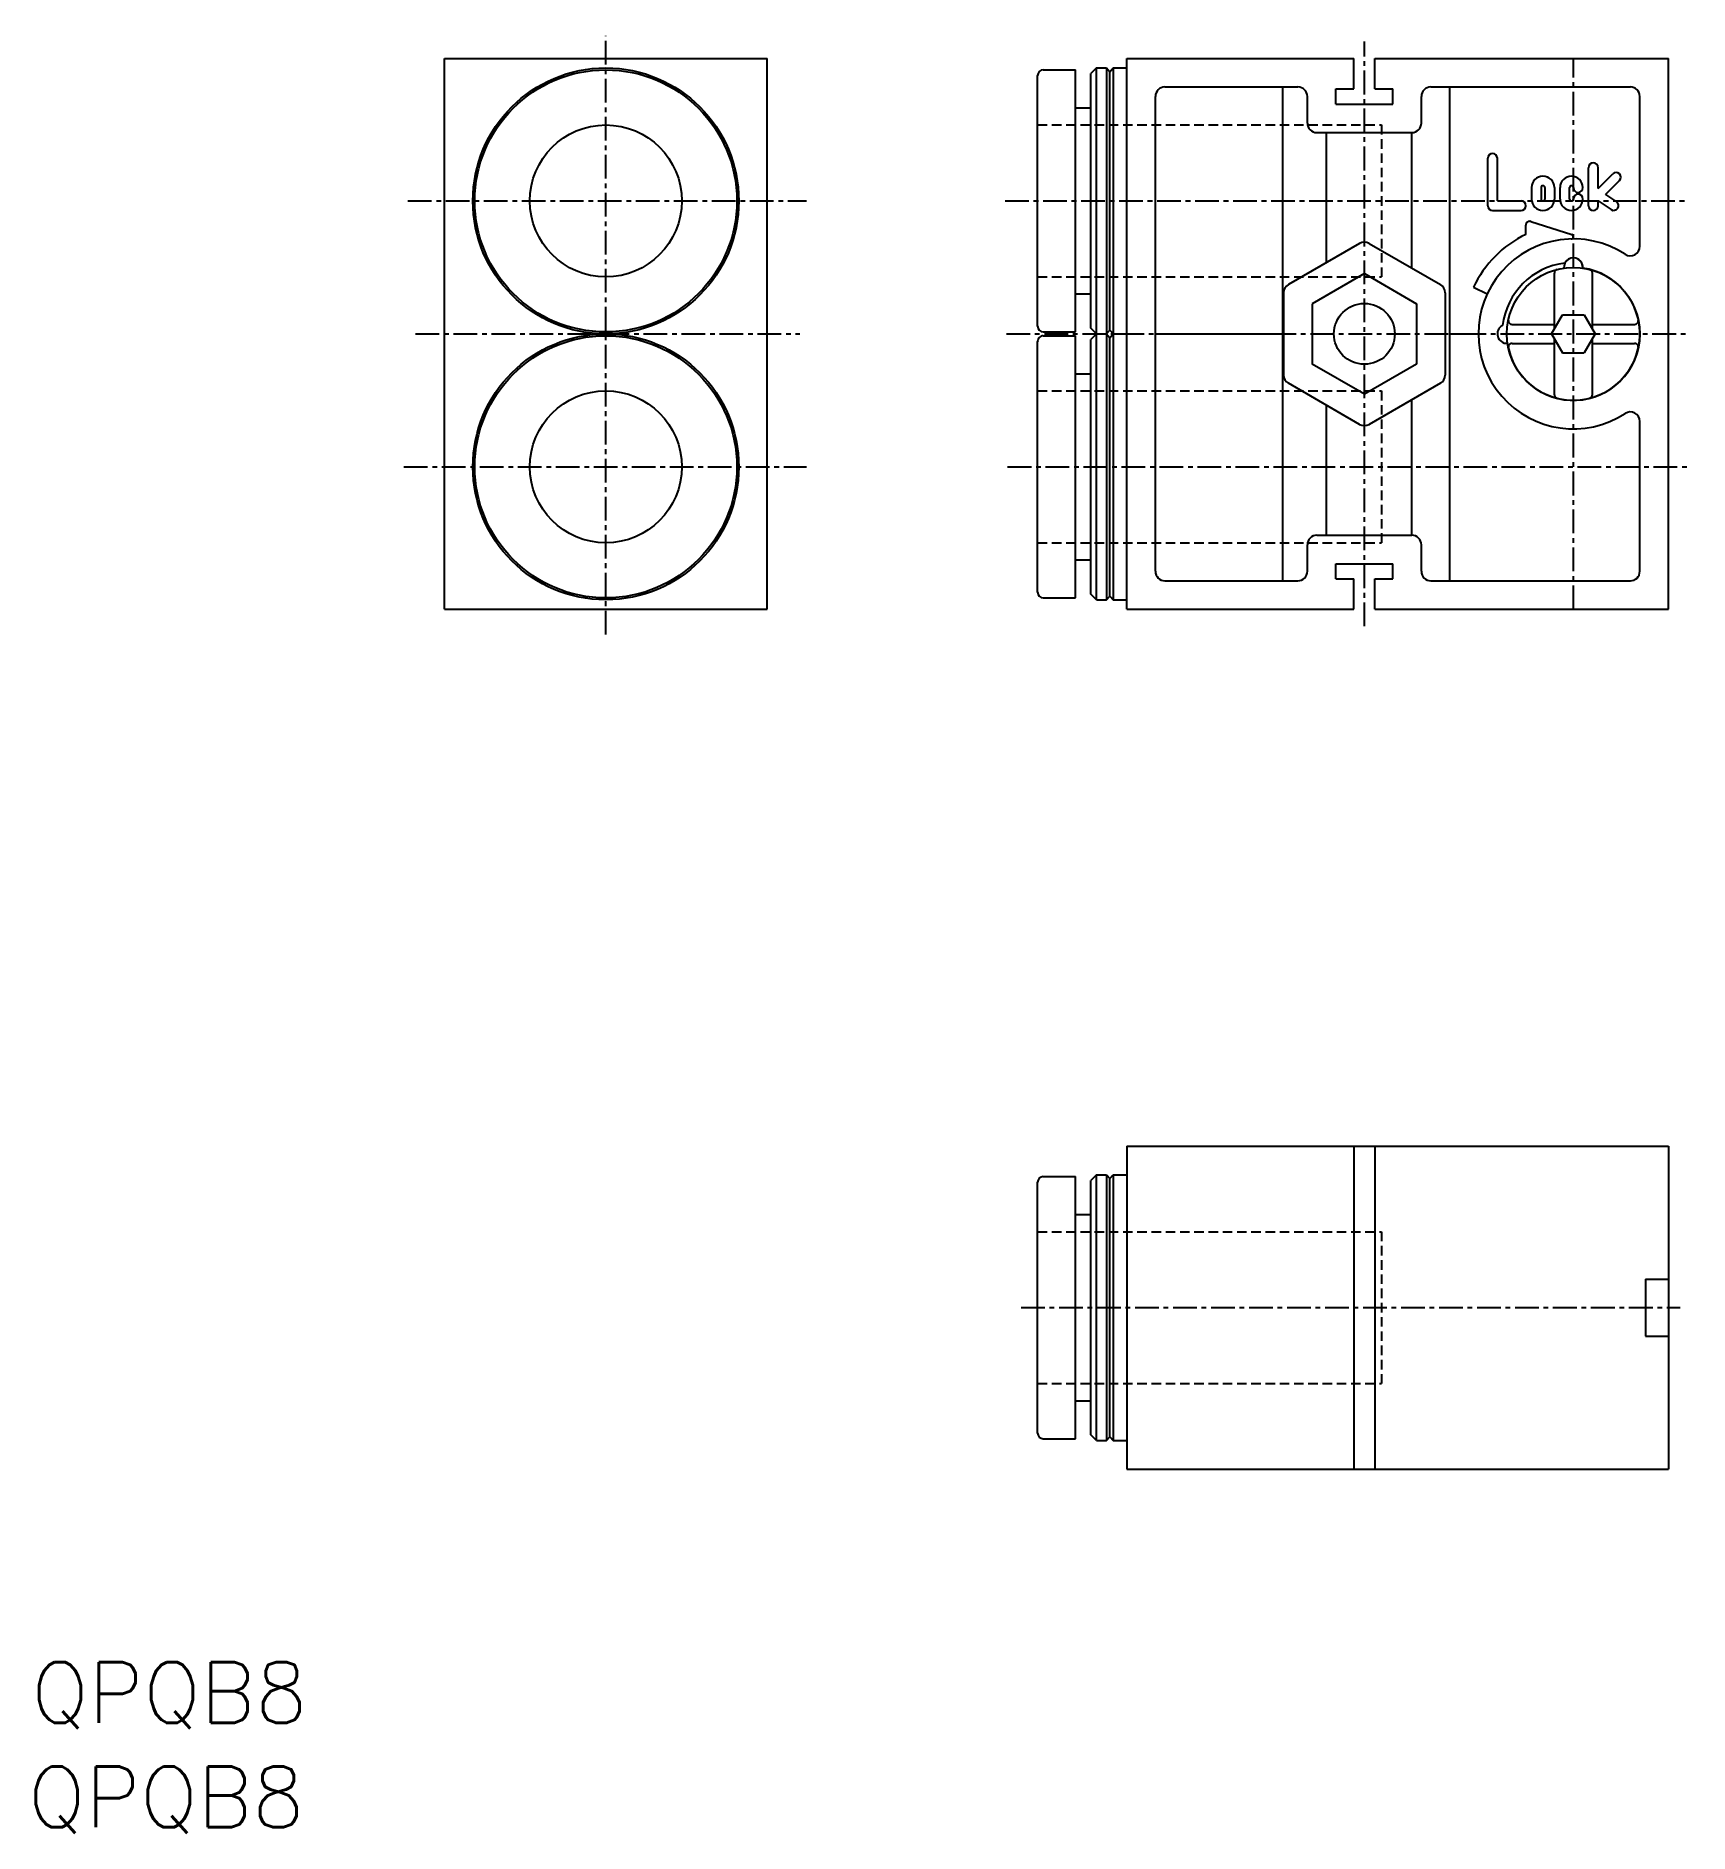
# Model space of a CAD drawing. Extents: x 6.3 to 93.3, y -16.7 to 77.9.
import ezdxf

# ---------------------------------------------------------------- set-up
doc = ezdxf.new("R2010")
doc.units = 0
doc.linetypes.add('CENTER', pattern=[2, 1.25, -0.25, 0.25, -0.25])
doc.linetypes.add('DASHED', pattern=[0.75, 0.5, -0.25])
doc.layers.get('0').update_dxf_attribs({"linetype": 'CONTINUOUS'})
doc.layers.add('CENTER', color=1, linetype='CENTER')
doc.styles.get("Standard").update_dxf_attribs({"font": 'txt.shx'})

msp = doc.modelspace()

# ---------------------------------------------------------------- linework, layer by layer
at = {"color": 7, "linetype": 'CONTINUOUS'}
for p, q in [((27.761, 47.732), (27.761, 76.732)), ((27.761, 76.732), (44.761, 76.732)), ((44.761, 47.732), (44.761, 76.732)), ((63.687, 47.732), (63.687, 76.732)), ((63.687, 76.732), (75.637, 76.732)), ((75.637, 75.132), (75.637, 76.732)), ((76.737, 76.732), (92.187, 76.732)), ((76.737, 75.132), (76.737, 76.732)), ((92.187, 47.732), (92.187, 76.732)), ((58.987, 62.632), (58.987, 75.832)), ((59.287, 76.132), (60.987, 76.132)), ((60.987, 62.332), (60.987, 76.132)), ((62.087, 76.232), (61.787, 75.932)), ((61.787, 62.532), (61.787, 75.932)), ((62.087, 76.232), (62.612, 76.232)), ((62.087, 62.232), (62.087, 76.232)), ((62.612, 76.232), (62.612, 62.232)), ((62.612, 76.232), (62.787, 76.032)), ((62.787, 76.032), (62.962, 76.232)), ((62.787, 62.432), (62.787, 76.032)), ((62.962, 76.232), (63.687, 76.232)), ((62.962, 76.232), (62.962, 62.232)), ((65.687, 75.232), (72.687, 75.232)), ((71.887, 49.232), (71.887, 75.232)), ((74.687, 74.332), (74.687, 75.132)), ((74.687, 75.132), (75.637, 75.132)), ((76.737, 75.132), (77.687, 75.132)), ((77.687, 74.332), (77.687, 75.132)), ((79.687, 75.232), (90.187, 75.232)), ((80.687, 49.232), (80.687, 75.232)), ((60.987, 74.132), (61.787, 74.132)), ((65.187, 49.732), (65.187, 74.732)), ((73.187, 73.332), (73.187, 74.732)), ((74.687, 74.332), (77.687, 74.332)), ((79.187, 73.332), (79.187, 74.732)), ((90.687, 66.842), (90.687, 74.732)), ((73.687, 72.832), (78.687, 72.832)), ((74.187, 65.985), (74.187, 72.832)), ((78.687, 65.696), (78.687, 72.832)), ((82.687, 68.982), (82.687, 71.482)), ((83.187, 69.232), (83.187, 71.482)), ((87.987, 68.982), (87.987, 70.982)), ((88.487, 69.886), (88.487, 70.982)), ((88.487, 69.886), (89.26, 70.659)), ((88.879, 69.571), (89.614, 70.305)), ((83.187, 69.232), (84.437, 69.232)), ((84.987, 69.932), (84.987, 69.332)), ((85.487, 69.932), (85.487, 69.332)), ((85.687, 69.932), (85.687, 69.332)), ((86.187, 69.932), (86.187, 69.332)), ((86.487, 69.332), (86.487, 69.932)), ((86.987, 69.332), (86.987, 69.932)), ((88.487, 69.232), (89.173, 68.774)), ((88.487, 68.982), (88.487, 69.232)), ((88.879, 69.571), (89.451, 69.19)), ((82.937, 68.732), (84.437, 68.732)), ((84.948, 68.148), (87.106, 67.458)), ((84.687, 67.466), (84.687, 67.958)), ((75.937, 66.995), (72.187, 64.83)), ((76.437, 66.995), (80.187, 64.83)), ((76.187, 65.407), (73.437, 63.82)), ((76.187, 65.407), (78.937, 63.82)), ((86.187, 62.5), (86.187, 65.434)), ((88.187, 62.5), (88.187, 65.434)), ((71.937, 64.397), (71.937, 60.067)), ((80.437, 64.397), (80.437, 60.067)), ((81.93, 64.683), (82.655, 64.345)), ((60.987, 64.332), (61.787, 64.332)), ((73.437, 63.82), (73.437, 60.644)), ((78.937, 63.82), (78.937, 60.644)), ((62.087, 62.232), (61.787, 62.532)), ((83.962, 62.732), (86.187, 62.732)), ((86.032, 62.232), (86.61, 63.232)), ((86.609, 63.232), (87.764, 63.232)), ((87.764, 63.232), (88.342, 62.232)), ((88.187, 62.732), (90.412, 62.732)), ((58.987, 48.632), (58.987, 61.832)), ((59.287, 62.332), (60.987, 62.332)), ((59.287, 62.132), (60.987, 62.132)), ((60.987, 48.332), (60.987, 62.132)), ((62.087, 62.232), (61.787, 61.932)), ((61.787, 48.532), (61.787, 61.932)), ((62.087, 48.232), (62.087, 62.232)), ((62.087, 62.232), (62.612, 62.232)), ((62.612, 62.232), (62.787, 62.432)), ((62.612, 62.232), (62.787, 62.032)), ((62.612, 62.232), (62.612, 48.232)), ((62.787, 62.432), (62.962, 62.232)), ((62.787, 62.032), (62.962, 62.232)), ((62.787, 48.432), (62.787, 62.032)), ((62.962, 62.232), (62.962, 48.232)), ((62.962, 62.232), (63.687, 62.232)), ((65.187, 62.232), (71.887, 62.232)), ((80.687, 62.232), (82.187, 62.232)), ((83.962, 61.732), (86.187, 61.732)), ((86.032, 62.232), (86.61, 61.232)), ((86.187, 59.03), (86.187, 61.964)), ((88.342, 62.232), (87.764, 61.232)), ((88.187, 59.03), (88.187, 61.964)), ((88.187, 61.732), (90.412, 61.732)), ((76.187, 59.057), (73.437, 60.644)), ((78.937, 60.644), (76.187, 59.057)), ((86.609, 61.232), (87.764, 61.232)), ((60.987, 60.132), (61.787, 60.132)), ((75.937, 57.469), (72.187, 59.634)), ((80.187, 59.634), (76.437, 57.469)), ((78.687, 51.632), (78.687, 58.768)), ((74.187, 51.632), (74.187, 58.479)), ((90.687, 49.732), (90.687, 57.622)), ((73.187, 49.732), (73.187, 51.132)), ((73.687, 51.632), (78.687, 51.632)), ((79.187, 49.732), (79.187, 51.132)), ((60.987, 50.332), (61.787, 50.332)), ((65.687, 49.232), (72.687, 49.232)), ((74.687, 50.132), (77.687, 50.132)), ((74.687, 49.332), (74.687, 50.132)), ((74.687, 49.332), (75.637, 49.332)), ((75.637, 47.732), (75.637, 49.332)), ((76.737, 49.332), (77.687, 49.332)), ((76.737, 47.732), (76.737, 49.332)), ((77.687, 49.332), (77.687, 50.132)), ((79.687, 49.232), (90.187, 49.232)), ((59.287, 48.332), (60.987, 48.332)), ((62.087, 48.232), (61.787, 48.532)), ((62.612, 48.232), (62.787, 48.432)), ((62.787, 48.432), (62.962, 48.232)), ((27.761, 47.732), (44.761, 47.732)), ((62.087, 48.232), (62.612, 48.232)), ((62.962, 48.232), (63.687, 48.232)), ((63.687, 47.732), (75.637, 47.732)), ((76.737, 47.732), (92.187, 47.732)), ((63.687, 19.467), (92.187, 19.467)), ((63.687, 19.467), (92.187, 19.467)), ((63.687, 19.467), (63.687, 2.467)), ((75.637, 19.467), (75.637, 2.467)), ((76.737, 19.467), (76.737, 2.467)), ((92.187, 19.467), (92.187, 2.467)), ((58.987, 4.367), (58.987, 17.567)), ((59.287, 17.867), (60.987, 17.867)), ((60.987, 4.067), (60.987, 17.867)), ((62.087, 17.967), (61.787, 17.667)), ((61.787, 4.267), (61.787, 17.667)), ((62.087, 17.967), (62.612, 17.967)), ((62.087, 3.967), (62.087, 17.967)), ((62.612, 17.967), (62.612, 3.967)), ((62.612, 17.967), (62.787, 17.767)), ((62.787, 17.767), (62.962, 17.967)), ((62.787, 4.167), (62.787, 17.767)), ((62.962, 17.967), (63.687, 17.967)), ((62.962, 17.967), (62.962, 3.967)), ((60.987, 15.867), (61.787, 15.867)), ((90.987, 12.467), (90.987, 9.467)), ((90.987, 12.467), (92.187, 12.467)), ((90.987, 9.467), (92.187, 9.467)), ((60.987, 6.067), (61.787, 6.067)), ((59.287, 4.067), (60.987, 4.067)), ((62.087, 3.967), (61.787, 4.267)), ((62.087, 3.967), (62.612, 3.967)), ((62.612, 3.967), (62.787, 4.167)), ((62.787, 4.167), (62.962, 3.967)), ((62.962, 3.967), (63.687, 3.967)), ((63.687, 2.467), (92.187, 2.467)), ((63.687, 2.467), (92.187, 2.467))]:
    msp.add_line(p, q, dxfattribs=at)
at = {"color": 3, "linetype": 'DASHED'}
for p, q in [((58.987, 73.232), (77.087, 73.232)), ((77.087, 73.232), (77.087, 65.232)), ((58.987, 65.232), (77.087, 65.232)), ((58.987, 59.232), (77.087, 59.232)), ((77.087, 59.232), (77.087, 51.232)), ((58.987, 51.232), (77.087, 51.232)), ((58.987, 14.967), (77.087, 14.967)), ((77.087, 14.967), (77.087, 6.967)), ((58.987, 6.967), (77.087, 6.967))]:
    msp.add_line(p, q, dxfattribs=at)
at = {"color": 7, "linetype": 'CONTINUOUS'}
for centre, radius in [((36.261, 69.232), 7), ((36.261, 69.232), 6.9), ((36.261, 69.232), 4), ((87.187, 62.232), 3.5), ((76.187, 62.232), 1.6), ((36.261, 55.232), 7), ((36.261, 55.232), 6.9), ((36.261, 55.232), 4)]:
    msp.add_circle(centre, radius, dxfattribs=at)
for centre, radius, start, end in [((59.287, 75.832), 0.3, 90, 180), ((65.687, 74.732), 0.5, 90, 180), ((72.687, 74.732), 0.5, 0, 90), ((79.687, 74.732), 0.5, 90, 180), ((90.187, 74.732), 0.5, 0, 90), ((73.687, 73.332), 0.5, 180, 270), ((78.687, 73.332), 0.5, 270, 0), ((82.937, 71.482), 0.25, 0, 180), ((88.237, 70.982), 0.25, 0, 180), ((85.587, 69.932), 0.6, 0, 180), ((85.587, 69.932), 0.1, 0, 180), ((87.087, 69.932), 0.6, 0, 180), ((87.087, 69.932), 0.1, 0, 180), ((89.437, 70.482), 0.25, 314.99996, 134.99996), ((84.437, 68.982), 0.25, 270, 90), ((85.587, 69.332), 0.6, 180, 0), ((85.587, 69.332), 0.1, 180, 0), ((87.087, 69.332), 0.6, 180, 0), ((87.087, 69.332), 0.1, 180, 0), ((87.437, 69.932), 0.25, 180, 0), ((87.437, 69.332), 0.25, 0, 180), ((89.312, 68.982), 0.25, 236.30995, 56.30995), ((82.937, 68.982), 0.25, 180, 270), ((84.887, 67.958), 0.2, 72.25537, 180), ((88.237, 68.982), 0.25, 180, 0), ((87.187, 62.232), 5.8, 115.53322, 155), ((87.187, 62.232), 5, 56.94427, 303.05574), ((87.07, 67.347), 0.116, 271.30329, 72.25519), ((76.187, 66.562), 0.5, 59.99999, 120.00001), ((87.187, 65.732), 0.5, 355.90395, 184.09605), ((87.187, 65.732), 0.5, 355.90395, 153.48521), ((90.187, 66.842), 0.5, 236.94427, 0), ((87.187, 62.232), 3.75, 96.85224, 173.14775), ((87.187, 62.232), 3.5, 188.1921, 81.80791), ((86.387, 65.434), 0.2, 104.02965, 180), ((87.987, 65.434), 0.2, 0, 75.97035), ((72.437, 64.397), 0.5, 120, 180), ((79.937, 64.397), 0.5, 0, 60), ((59.287, 62.632), 0.3, 180.00001, 270), ((83.687, 62.232), 0.5, 116.51476, 274.09603), ((83.962, 62.932), 0.2, 167.75332, 270), ((90.412, 62.932), 0.2, 270, 12.2467), ((59.287, 61.832), 0.3, 90, 180.00001), ((83.962, 61.532), 0.2, 90, 192.24667), ((90.412, 61.532), 0.2, 347.7533, 90), ((72.437, 60.067), 0.5, 180, 240), ((79.937, 60.067), 0.5, 300, 0), ((86.387, 59.03), 0.2, 180, 255.97035), ((87.987, 59.03), 0.2, 284.02965, 0), ((90.187, 57.622), 0.5, 0, 123.05573), ((76.187, 57.902), 0.5, 239.99999, 300.00001), ((73.687, 51.132), 0.5, 90, 180), ((78.687, 51.132), 0.5, 0, 90), ((65.687, 49.732), 0.5, 180, 270), ((72.687, 49.732), 0.5, 270, 0), ((79.687, 49.732), 0.5, 180, 270), ((90.187, 49.732), 0.5, 270, 0), ((59.287, 48.632), 0.3, 180, 270), ((59.287, 17.567), 0.3, 90, 180), ((59.287, 4.367), 0.3, 180, 270)]:
    msp.add_arc(centre, radius, start, end, dxfattribs=at)
at = {"layer": 'CENTER', "color": 1, "linetype": 'CENTER'}
for p, q in [((36.261, 46.406), (36.261, 77.918)), ((76.187, 46.841), (76.187, 77.627)), ((87.187, 47.732), (87.187, 76.732)), ((25.843, 69.232), (46.822, 69.232)), ((57.28, 69.232), (93.277, 69.232)), ((26.247, 62.232), (46.475, 62.232)), ((57.344, 62.232), (93.214, 62.232)), ((25.63, 55.232), (46.822, 55.232)), ((57.408, 55.232), (93.277, 55.232)), ((58.116, 10.967), (92.815, 10.967))]:
    msp.add_line(p, q, dxfattribs=at)

# ---------------------------------------------------------------- texts
at = {"color": 7, "linetype": 'CONTINUOUS'}
for p in [(6.016, -10.892), (5.854, -16.388)]:
    msp.add_text('QPQB8', height=3.2, dxfattribs=at).set_placement(p)

doc.saveas('drawing.dxf')
